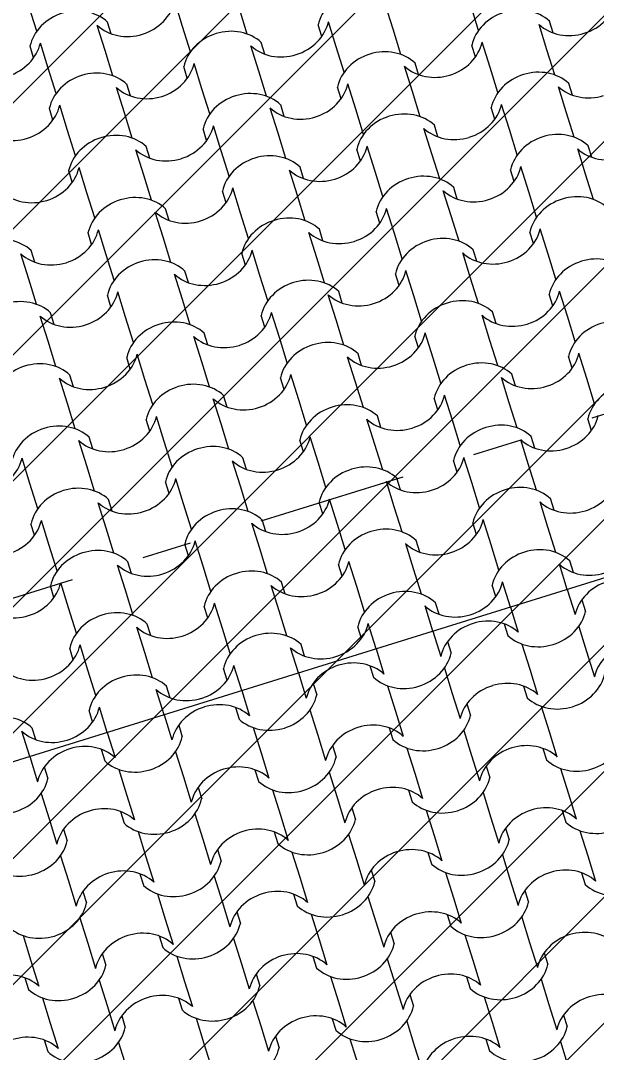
# Model space of a CAD drawing. Header units: metres. Extents: x -111189 to -108577, y -72951 to -72647.
# Drawn here: x -110188.804 to -110187.641, y -72657.528 to -72655.442 of the extents above; entities that cross this region are included whole.
import ezdxf

# ---------------------------------------------------------------- set-up
doc = ezdxf.new("R2010")
doc.units = ezdxf.units.M
doc.header["$MEASUREMENT"] = 0
doc.set_wipeout_variables(frame=1)
doc.linetypes.add('OTK - Traço Ponto CORTES_ALÇ', pattern=[0.6, 0.3, -0.15, 0, -0.15])
doc.linetypes.add('Wipeout_Contour', pattern=[1, 0, -1])
for name, color, linetype in [('00 - Cotas Implantação', 7, 'Continuous'), ('02 - PASSEIOS', 7, 'Continuous'), ('03 - COBERTURA', 7, 'Continuous'), ('07 - MUROS', 7, 'Continuous'), ('13 - IMPLANTAÇÃO (apoio).Layer Apoio', 7, 'Continuous'), ('14 - CORTES.Marcadores', 7, 'Continuous')]:
    doc.layers.add(name, color=color, linetype=linetype)
doc.styles.add('ESTILO_GERADO_2', font='malgunsl.ttf')
doc.dimstyles.new('ESTILO_GERADO__1', dxfattribs={"dimtxt": 0.15, "dimasz": 0.095, "dimexe": 0.18, "dimexo": 0.5, "dimgap": 0, "dimtad": 1, "dimzin": 0, "dimdsep": 46, "dimtxsty": 'ESTILO_GERADO_2', "dimblk": 'ARROWHEAD_2', "dimblk1": 'ARROWHEAD_2', "dimblk2": 'ARROWHEAD_2', "dimcen": 0.09, "dimclrd": 7, "dimclre": 7, "dimclrt": 7, "dimadec": 0, "dimazin": 0, "dimtfac": 1, "dimtdec": 4, "dimtmove": 0, "dimatfit": 3, "dimfxl": 1, "dimtolj": 1, "dimtzin": 0, "dimarcsym": 0})

# ---------------------------------------------------------------- blocks, each defined once
blk = doc.blocks.new('Malha_4_1', base_point=(-111170.9885, -72913.7301))
at = {"color": 254, "linetype": 'Wipeout_Contour', "lineweight": 0, "ltscale": 664729.494816}
blk.add_wipeout([(-111170.9885, -72913.7301), (-111169.5848, -72918.303), (-111163.4662, -72916.4009), (-111164.8874, -72911.8291), (-111165.9179, -72912.1735)], dxfattribs=at).dxf.layer = '07 - MUROS'
blk = doc.blocks.new('Malha_8_1', base_point=(-111182.45, -72914.5203))
at = {"color": 254, "linetype": 'Wipeout_Contour', "lineweight": 0, "ltscale": 1861428.278801215}
blk.add_wipeout([(-111182.45, -72914.5203), (-111181.1398, -72916.9324), (-111179.283, -72920.3506), (-111178.6992, -72921.4255), (-111173.1932, -72931.5618), (-111171.3979, -72934.867), (-111163.9365, -72948.6033), (-111162.5896, -72948.18), (-111170.1617, -72934.1975), (-111171.9536, -72930.8885), (-111177.4458, -72920.7467), (-111178.0283, -72919.6711), (-111179.8807, -72916.2505), (-111181.0503, -72914.0907)], dxfattribs=at).dxf.layer = '02 - PASSEIOS'
blk = doc.blocks.new('*X118', base_point=(-110957.0649, -73026.2797))
at = {"layer": '03 - COBERTURA', "color": 253, "linetype": 'Continuous', "lineweight": 9}
for p, q in [((-111164.0755, -72917.9598), (-111164.0914, -72917.9088)), ((-111164.3704, -72917.9695), (-111164.3863, -72917.9185)), ((-111163.9448, -72917.9751), (-111163.9607, -72917.9241)), ((-111163.6499, -72917.9655), (-111163.6658, -72917.9145)), ((-111163.4772, -72917.9677), (-111163.4931, -72917.9167)), ((-111164.2199, -72917.9745), (-111164.2272, -72917.951)), ((-111163.7648, -72918.0012), (-111163.7806, -72917.9502)), ((-111163.3267, -72917.9727), (-111163.334, -72917.9493)), ((-111164.2324, -72918.0086), (-111164.2482, -72917.9576)), ((-111164.0597, -72918.0108), (-111164.0755, -72917.9598)), ((-111163.7943, -72917.9801), (-111163.8016, -72917.9567)), ((-111163.6341, -72918.0165), (-111163.6499, -72917.9655)), ((-111163.3392, -72918.0068), (-111163.355, -72917.9558)), ((-111164.3472, -72918.0443), (-111164.363, -72917.9933)), ((-111163.9092, -72918.0158), (-111163.9164, -72917.9924)), ((-111163.454, -72918.0425), (-111163.4699, -72917.9915)), ((-111164.3768, -72918.0232), (-111164.384, -72917.9998)), ((-111164.2165, -72918.0596), (-111164.2324, -72918.0086)), ((-111163.9216, -72918.0499), (-111163.9375, -72917.9989)), ((-111163.7489, -72918.0522), (-111163.7648, -72918.0012)), ((-111163.4836, -72918.0215), (-111163.4909, -72917.998)), ((-111163.3233, -72918.0578), (-111163.3392, -72918.0068)), ((-111164.0364, -72918.0856), (-111164.0523, -72918.0346)), ((-111163.5984, -72918.0572), (-111163.6057, -72918.0337)), ((-111164.3313, -72918.0953), (-111164.3472, -72918.0443)), ((-111164.066, -72918.0646), (-111164.0733, -72918.0411)), ((-111163.9057, -72918.1009), (-111163.9216, -72918.0499)), ((-111163.6108, -72918.0913), (-111163.6267, -72918.0402)), ((-111163.4381, -72918.0935), (-111163.454, -72918.0425)), ((-111164.1808, -72918.1003), (-111164.1881, -72918.0768)), ((-111163.7257, -72918.127), (-111163.7415, -72918.0759)), ((-111163.2876, -72918.0985), (-111163.2949, -72918.0751)), ((-111164.1933, -72918.1344), (-111164.2091, -72918.0834)), ((-111164.0206, -72918.1366), (-111164.0364, -72918.0856)), ((-111163.7552, -72918.1059), (-111163.7625, -72918.0825)), ((-111163.595, -72918.1423), (-111163.6108, -72918.0913)), ((-111163.3001, -72918.1326), (-111163.3159, -72918.0816)), ((-111164.3081, -72918.1701), (-111164.3239, -72918.119)), ((-111163.8701, -72918.1416), (-111163.8773, -72918.1182)), ((-111163.4149, -72918.1683), (-111163.4308, -72918.1173)), ((-111164.3377, -72918.149), (-111164.3449, -72918.1256)), ((-111164.1774, -72918.1854), (-111164.1933, -72918.1344)), ((-111163.8825, -72918.1757), (-111163.8984, -72918.1247)), ((-111163.7098, -72918.178), (-111163.7257, -72918.127)), ((-111163.4445, -72918.1473), (-111163.4518, -72918.1238)), ((-111163.2842, -72918.1836), (-111163.3001, -72918.1326)), ((-111163.9973, -72918.2114), (-111164.0132, -72918.1604)), ((-111163.5593, -72918.183), (-111163.5666, -72918.1595)), ((-111164.2922, -72918.2211), (-111164.3081, -72918.1701)), ((-111164.0269, -72918.1904), (-111164.0342, -72918.1669)), ((-111163.8666, -72918.2267), (-111163.8825, -72918.1757)), ((-111163.5717, -72918.2171), (-111163.5876, -72918.166)), ((-111163.399, -72918.2193), (-111163.4149, -72918.1683)), ((-111164.1417, -72918.2261), (-111164.149, -72918.2026)), ((-111163.6866, -72918.2527), (-111163.7024, -72918.2017)), ((-111163.2485, -72918.2243), (-111163.2558, -72918.2008)), ((-111164.1542, -72918.2602), (-111164.17, -72918.2091)), ((-111163.9815, -72918.2624), (-111163.9973, -72918.2114)), ((-111163.7161, -72918.2317), (-111163.7234, -72918.2083)), ((-111163.5559, -72918.2681), (-111163.5717, -72918.2171)), ((-111163.261, -72918.2584), (-111163.2768, -72918.2074)), ((-111164.269, -72918.2958), (-111164.2848, -72918.2448)), ((-111163.8309, -72918.2674), (-111163.8382, -72918.244)), ((-111163.3758, -72918.2941), (-111163.3916, -72918.2431)), ((-111164.2985, -72918.2748), (-111164.3058, -72918.2514)), ((-111164.1383, -72918.3112), (-111164.1542, -72918.2602)), ((-111163.8434, -72918.3015), (-111163.8593, -72918.2505)), ((-111163.6707, -72918.3038), (-111163.6866, -72918.2527)), ((-111163.4054, -72918.2731), (-111163.4127, -72918.2496)), ((-111163.2451, -72918.3094), (-111163.261, -72918.2584)), ((-111163.9582, -72918.3372), (-111163.9741, -72918.2862)), ((-111163.5202, -72918.3087), (-111163.5275, -72918.2853)), ((-111164.2531, -72918.3469), (-111164.269, -72918.2958)), ((-111163.9878, -72918.3162), (-111163.9951, -72918.2927)), ((-111163.8275, -72918.3525), (-111163.8434, -72918.3015)), ((-111163.5326, -72918.3428), (-111163.5485, -72918.2918)), ((-111163.3599, -72918.3451), (-111163.3758, -72918.2941)), ((-111164.1026, -72918.3519), (-111164.1099, -72918.3284)), ((-111163.6474, -72918.3785), (-111163.6633, -72918.3275)), ((-111164.115, -72918.3859), (-111164.1309, -72918.3349)), ((-111163.9423, -72918.3882), (-111163.9582, -72918.3372)), ((-111163.677, -72918.3575), (-111163.6843, -72918.3341)), ((-111163.5168, -72918.3939), (-111163.5326, -72918.3428)), ((-111163.7918, -72918.3932), (-111163.7991, -72918.3697)), ((-111163.3367, -72918.4199), (-111163.3525, -72918.3689)), ((-111164.2594, -72918.4006), (-111164.2667, -72918.3772)), ((-111164.2299, -72918.4216), (-111164.2457, -72918.3706)), ((-111164.0992, -72918.437), (-111164.115, -72918.3859)), ((-111163.8043, -72918.4273), (-111163.8201, -72918.3763)), ((-111163.6316, -72918.4295), (-111163.6474, -72918.3785)), ((-111163.3663, -72918.3988), (-111163.3736, -72918.3754)), ((-111163.4811, -72918.4345), (-111163.4884, -72918.4111)), ((-111164.3867, -72918.4704), (-111164.4026, -72918.4194)), ((-111164.3743, -72918.4363), (-111164.3816, -72918.4128)), ((-111164.214, -72918.4727), (-111164.2299, -72918.4216)), ((-111163.9487, -72918.442), (-111163.956, -72918.4185)), ((-111163.9191, -72918.463), (-111163.935, -72918.412)), ((-111163.7884, -72918.4783), (-111163.8043, -72918.4273)), ((-111163.4935, -72918.4686), (-111163.5094, -72918.4176)), ((-111163.3208, -72918.4709), (-111163.3367, -72918.4199)), ((-111163.6083, -72918.5043), (-111163.6242, -72918.4533)), ((-111164.3708, -72918.5214), (-111164.3867, -72918.4704)), ((-111164.0759, -72918.5117), (-111164.0918, -72918.4607)), ((-111164.0635, -72918.4776), (-111164.0708, -72918.4542)), ((-111163.9032, -72918.514), (-111163.9191, -72918.463)), ((-111163.6379, -72918.4833), (-111163.6452, -72918.4598)), ((-111163.4777, -72918.5196), (-111163.4935, -72918.4686)), ((-111163.2976, -72918.5457), (-111163.3134, -72918.4946)), ((-111164.2203, -72918.5264), (-111164.2276, -72918.5029)), ((-111164.1908, -72918.5474), (-111164.2066, -72918.4964)), ((-111164.0601, -72918.5628), (-111164.0759, -72918.5117)), ((-111163.7652, -72918.5531), (-111163.781, -72918.5021)), ((-111163.7527, -72918.519), (-111163.76, -72918.4955)), ((-111163.5925, -72918.5553), (-111163.6083, -72918.5043)), ((-111163.3272, -72918.5246), (-111163.3345, -72918.5012)), ((-111163.442, -72918.5603), (-111163.4493, -72918.5369)), ((-111164.3476, -72918.5962), (-111164.3635, -72918.5452)), ((-111164.3352, -72918.5621), (-111164.3424, -72918.5386)), ((-111164.1749, -72918.5984), (-111164.1908, -72918.5474)), ((-111163.9096, -72918.5677), (-111163.9169, -72918.5443)), ((-111163.88, -72918.5888), (-111163.8959, -72918.5378)), ((-111163.7493, -72918.6041), (-111163.7652, -72918.5531)), ((-111163.4544, -72918.5944), (-111163.4703, -72918.5434)), ((-111163.2817, -72918.5967), (-111163.2976, -72918.5457)), ((-111164.3317, -72918.6472), (-111164.3476, -72918.5962)), ((-111164.0368, -72918.6375), (-111164.0527, -72918.5865)), ((-111164.0244, -72918.6034), (-111164.0317, -72918.58)), ((-111163.8641, -72918.6398), (-111163.88, -72918.5888)), ((-111163.5988, -72918.6091), (-111163.6061, -72918.5856)), ((-111163.5692, -72918.6301), (-111163.5851, -72918.5791)), ((-111163.4386, -72918.6454), (-111163.4544, -72918.5944)), ((-111163.2585, -72918.6715), (-111163.2743, -72918.6204)), ((-111164.1812, -72918.6522), (-111164.1885, -72918.6287)), ((-111164.1517, -72918.6732), (-111164.1675, -72918.6222)), ((-111164.021, -72918.6885), (-111164.0368, -72918.6375)), ((-111163.7261, -72918.6789), (-111163.7419, -72918.6279)), ((-111163.7136, -72918.6448), (-111163.7209, -72918.6213)), ((-111163.5534, -72918.6811), (-111163.5692, -72918.6301)), ((-111163.2881, -72918.6504), (-111163.2954, -72918.627)), ((-111164.3085, -72918.722), (-111164.3244, -72918.671)), ((-111164.2961, -72918.6879), (-111164.3033, -72918.6644)), ((-111164.1358, -72918.7242), (-111164.1517, -72918.6732)), ((-111163.8705, -72918.6935), (-111163.8778, -72918.6701)), ((-111163.8409, -72918.7146), (-111163.8568, -72918.6635)), ((-111163.7102, -72918.7299), (-111163.7261, -72918.6789)), ((-111163.4153, -72918.7202), (-111163.4312, -72918.6692)), ((-111163.4029, -72918.6861), (-111163.4102, -72918.6627)), ((-111163.2426, -72918.7225), (-111163.2585, -72918.6715)), ((-111164.2926, -72918.773), (-111164.3085, -72918.722)), ((-111163.9977, -72918.7633), (-111164.0136, -72918.7123)), ((-111163.9853, -72918.7292), (-111163.9926, -72918.7058)), ((-111163.825, -72918.7656), (-111163.8409, -72918.7146)), ((-111163.5597, -72918.7349), (-111163.567, -72918.7114)), ((-111163.5301, -72918.7559), (-111163.546, -72918.7049)), ((-111163.3995, -72918.7712), (-111163.4153, -72918.7202)), ((-111164.1421, -72918.778), (-111164.1494, -72918.7545)), ((-111164.1126, -72918.799), (-111164.1284, -72918.748)), ((-111163.9819, -72918.8143), (-111163.9977, -72918.7633)), ((-111163.687, -72918.8047), (-111163.7028, -72918.7536)), ((-111163.6745, -72918.7706), (-111163.6818, -72918.7471)), ((-111163.5143, -72918.8069), (-111163.5301, -72918.7559)), ((-111163.249, -72918.7762), (-111163.2562, -72918.7528)), ((-111164.2694, -72918.8478), (-111164.2853, -72918.7967)), ((-111164.257, -72918.8137), (-111164.2642, -72918.7902)), ((-111164.0967, -72918.85), (-111164.1126, -72918.799)), ((-111163.8314, -72918.8193), (-111163.8387, -72918.7959)), ((-111163.8018, -72918.8403), (-111163.8177, -72918.7893)), ((-111163.6711, -72918.8557), (-111163.687, -72918.8047)), ((-111163.3762, -72918.846), (-111163.3921, -72918.795)), ((-111163.3638, -72918.8119), (-111163.3711, -72918.7885)), ((-111164.3842, -72918.8835), (-111164.4001, -72918.8324)), ((-111164.2535, -72918.8988), (-111164.2694, -72918.8478)), ((-111163.9586, -72918.8891), (-111163.9745, -72918.8381)), ((-111163.9462, -72918.855), (-111163.9535, -72918.8316)), ((-111163.7859, -72918.8914), (-111163.8018, -72918.8403)), ((-111163.5206, -72918.8607), (-111163.5279, -72918.8372)), ((-111163.491, -72918.8817), (-111163.5069, -72918.8307)), ((-111163.3604, -72918.897), (-111163.3762, -72918.846)), ((-111164.3684, -72918.9345), (-111164.3842, -72918.8835)), ((-111164.103, -72918.9038), (-111164.1103, -72918.8803)), ((-111164.0735, -72918.9248), (-111164.0893, -72918.8738)), ((-111163.9428, -72918.9401), (-111163.9586, -72918.8891)), ((-111163.6479, -72918.9304), (-111163.6637, -72918.8794)), ((-111163.6354, -72918.8964), (-111163.6427, -72918.8729)), ((-111163.4752, -72918.9327), (-111163.491, -72918.8817)), ((-111164.2303, -72918.9736), (-111164.2462, -72918.9225)), ((-111164.2178, -72918.9395), (-111164.2251, -72918.916)), ((-111164.0576, -72918.9758), (-111164.0735, -72918.9248)), ((-111163.7923, -72918.9451), (-111163.7996, -72918.9217)), ((-111163.7627, -72918.9661), (-111163.7786, -72918.9151)), ((-111163.632, -72918.9815), (-111163.6479, -72918.9304)), ((-111163.3371, -72918.9718), (-111163.353, -72918.9208)), ((-111163.3247, -72918.9377), (-111163.332, -72918.9142)), ((-111164.3747, -72918.9882), (-111164.382, -72918.9648)), ((-111164.3451, -72919.0092), (-111164.361, -72918.9582)), ((-111164.2144, -72919.0246), (-111164.2303, -72918.9736)), ((-111163.9195, -72919.0149), (-111163.9354, -72918.9639)), ((-111163.9071, -72918.9808), (-111163.9144, -72918.9573)), ((-111163.7468, -72919.0172), (-111163.7627, -72918.9661)), ((-111163.4815, -72918.9864), (-111163.4888, -72918.963)), ((-111163.4519, -72919.0075), (-111163.4678, -72918.9565)), ((-111163.3213, -72919.0228), (-111163.3371, -72918.9718)), ((-111164.3293, -72919.0603), (-111164.3451, -72919.0092)), ((-111164.0639, -72919.0296), (-111164.0712, -72919.0061)), ((-111164.0343, -72919.0506), (-111164.0502, -72918.9996)), ((-111163.9037, -72919.0659), (-111163.9195, -72919.0149)), ((-111163.6088, -72919.0562), (-111163.6246, -72919.0052)), ((-111163.5963, -72919.0221), (-111163.6036, -72918.9987)), ((-111163.4361, -72919.0585), (-111163.4519, -72919.0075)), ((-111164.1912, -72919.0993), (-111164.207, -72919.0483)), ((-111164.1787, -72919.0652), (-111164.186, -72919.0418)), ((-111164.0185, -72919.1016), (-111164.0343, -72919.0506)), ((-111163.7532, -72919.0709), (-111163.7605, -72919.0474)), ((-111163.7236, -72919.0919), (-111163.7394, -72919.0409)), ((-111163.5929, -72919.1072), (-111163.6088, -72919.0562)), ((-111163.298, -72919.0976), (-111163.3139, -72919.0466)), ((-111163.2856, -72919.0635), (-111163.2929, -72919.04)), ((-111164.3356, -72919.114), (-111164.3429, -72919.0906)), ((-111164.306, -72919.135), (-111164.3219, -72919.084)), ((-111164.1753, -72919.1504), (-111164.1912, -72919.0993)), ((-111163.8804, -72919.1407), (-111163.8963, -72919.0897)), ((-111163.868, -72919.1066), (-111163.8753, -72919.0831)), ((-111163.7077, -72919.1429), (-111163.7236, -72919.0919)), ((-111163.4424, -72919.1122), (-111163.4497, -72919.0888)), ((-111163.4128, -72919.1333), (-111163.4287, -72919.0823)), ((-111164.2901, -72919.186), (-111164.306, -72919.135)), ((-111164.0248, -72919.1553), (-111164.0321, -72919.1319)), ((-111163.9952, -72919.1764), (-111164.0111, -72919.1254)), ((-111163.8646, -72919.1917), (-111163.8804, -72919.1407)), ((-111163.5697, -72919.182), (-111163.5855, -72919.131)), ((-111163.5572, -72919.1479), (-111163.5645, -72919.1245)), ((-111164.1521, -72919.2251), (-111164.1679, -72919.1741)), ((-111164.1396, -72919.191), (-111164.1469, -72919.1676)), ((-111163.9794, -72919.2274), (-111163.9952, -72919.1764)), ((-111163.7141, -72919.1967), (-111163.7214, -72919.1732)), ((-111163.6845, -72919.2177), (-111163.7003, -72919.1667)), ((-111164.2965, -72919.2398), (-111164.3038, -72919.2163)), ((-111164.2669, -72919.2608), (-111164.2828, -72919.2098)), ((-111164.1362, -72919.2761), (-111164.1521, -72919.2251)), ((-111163.8413, -72919.2665), (-111163.8572, -72919.2155)), ((-111163.8289, -72919.2324), (-111163.8362, -72919.2089)), ((-111164.251, -72919.3118), (-111164.2669, -72919.2608)), ((-111163.9857, -72919.2811), (-111163.993, -72919.2577)), ((-111163.9561, -72919.3022), (-111163.972, -72919.2511)), ((-111164.113, -72919.3509), (-111164.1288, -72919.2999)), ((-111164.1005, -72919.3168), (-111164.1078, -72919.2934)), ((-111164.2574, -72919.3656), (-111164.2647, -72919.3421)), ((-111164.2278, -72919.3866), (-111164.2437, -72919.3356)), ((-111164.3846, -72919.4354), (-111164.4005, -72919.3844)), ((-111164.3722, -72919.4013), (-111164.3795, -72919.3778))]:
    blk.add_line(p, q, dxfattribs=at)
for centre, major_axis, start_param, end_param in [((-111163.7125, -72917.9669), (0.0878, 0.0273), 0.466079, 2.675513), ((-111164.181, -72917.8982), (0.0883, 0.0274), 4.715365, 5.812147), ((-111163.2878, -72917.8964), (0.0883, 0.0274), 4.715365, 5.812147), ((-111164.2949, -72918.01), (0.0878, 0.0273), 0.466079, 2.675513), ((-111163.4017, -72918.0082), (0.0878, 0.0273), 0.466079, 2.675513), ((-111163.8702, -72917.9395), (0.0883, 0.0274), 4.715365, 5.812147), ((-111164.1804, -72917.898), (0.0883, 0.0274), 3.612631, 4.709413), ((-111163.9841, -72918.0513), (0.0878, 0.0273), 0.466079, 2.675513), ((-111163.2873, -72917.8962), (0.0883, 0.0274), 3.612631, 4.709413), ((-111164.4526, -72917.9826), (0.0883, 0.0274), 4.715365, 5.812147), ((-111163.5595, -72917.9808), (0.0883, 0.0274), 4.715365, 5.812147), ((-111163.8697, -72917.9393), (0.0883, 0.0274), 3.612631, 4.709413), ((-111163.6734, -72918.0927), (0.0878, 0.0273), 0.466079, 2.675513), ((-111164.1419, -72918.0239), (0.0883, 0.0274), 4.715365, 5.812147), ((-111164.2558, -72918.1358), (0.0878, 0.0273), 0.466079, 2.675513), ((-111163.5589, -72917.9807), (0.0883, 0.0274), 3.612631, 4.709413), ((-111163.3626, -72918.134), (0.0878, 0.0273), 0.466079, 2.675513), ((-111163.8311, -72918.0653), (0.0883, 0.0274), 4.715365, 5.812147), ((-111164.1413, -72918.0238), (0.0883, 0.0274), 3.612631, 4.709413), ((-111163.945, -72918.1771), (0.0878, 0.0273), 0.466079, 2.675513), ((-111163.2482, -72918.022), (0.0883, 0.0274), 3.612631, 4.709413), ((-111164.4135, -72918.1084), (0.0883, 0.0274), 4.715365, 5.812147), ((-111163.5204, -72918.1066), (0.0883, 0.0274), 4.715365, 5.812147), ((-111163.8306, -72918.0651), (0.0883, 0.0274), 3.612631, 4.709413), ((-111163.6343, -72918.2184), (0.0878, 0.0273), 0.466079, 2.675513), ((-111164.1028, -72918.1497), (0.0883, 0.0274), 4.715365, 5.812147), ((-111164.413, -72918.1082), (0.0883, 0.0274), 3.612631, 4.709413), ((-111164.2167, -72918.2616), (0.0878, 0.0273), 0.466079, 2.675513), ((-111163.5198, -72918.1065), (0.0883, 0.0274), 3.612631, 4.709413), ((-111163.3235, -72918.2598), (0.0878, 0.0273), 0.466079, 2.675513), ((-111163.792, -72918.1911), (0.0883, 0.0274), 4.715365, 5.812147), ((-111164.1022, -72918.1496), (0.0883, 0.0274), 3.612631, 4.709413), ((-111163.9059, -72918.3029), (0.0878, 0.0273), 0.466079, 2.675513), ((-111163.2091, -72918.1478), (0.0883, 0.0274), 3.612631, 4.709413), ((-111164.3744, -72918.2342), (0.0883, 0.0274), 4.715365, 5.812147), ((-111163.4812, -72918.2324), (0.0883, 0.0274), 4.715365, 5.812147), ((-111163.7915, -72918.1909), (0.0883, 0.0274), 3.612631, 4.709413), ((-111163.5952, -72918.3442), (0.0878, 0.0273), 0.466079, 2.675513), ((-111164.0637, -72918.2755), (0.0883, 0.0274), 4.715365, 5.812147), ((-111164.3739, -72918.234), (0.0883, 0.0274), 3.612631, 4.709413), ((-111164.1776, -72918.3873), (0.0878, 0.0273), 0.466079, 2.675513), ((-111163.4807, -72918.2323), (0.0883, 0.0274), 3.612631, 4.709413), ((-111163.2844, -72918.3856), (0.0878, 0.0273), 0.466079, 2.675513), ((-111163.7529, -72918.3169), (0.0883, 0.0274), 4.715365, 5.812147), ((-111164.0631, -72918.2754), (0.0883, 0.0274), 3.612631, 4.709413), ((-111163.8668, -72918.4287), (0.0878, 0.0273), 0.466079, 2.675513), ((-111163.4421, -72918.3582), (0.0883, 0.0274), 4.715365, 5.812147), ((-111164.4492, -72918.4718), (0.0878, 0.0273), 0.466079, 2.675513), ((-111164.3353, -72918.36), (0.0883, 0.0274), 4.715365, 5.812147), ((-111163.7524, -72918.3167), (0.0883, 0.0274), 3.612631, 4.709413), ((-111163.556, -72918.47), (0.0878, 0.0273), 0.466079, 2.675513), ((-111164.3348, -72918.3598), (0.0883, 0.0274), 3.612631, 4.709413), ((-111164.1385, -72918.5131), (0.0878, 0.0273), 0.466079, 2.675513), ((-111164.0246, -72918.4013), (0.0883, 0.0274), 4.715365, 5.812147), ((-111163.4416, -72918.358), (0.0883, 0.0274), 3.612631, 4.709413), ((-111163.2453, -72918.5114), (0.0878, 0.0273), 0.466079, 2.675513), ((-111163.7138, -72918.4427), (0.0883, 0.0274), 4.715365, 5.812147), ((-111164.024, -72918.4012), (0.0883, 0.0274), 3.612631, 4.709413), ((-111163.8277, -72918.5545), (0.0878, 0.0273), 0.466079, 2.675513), ((-111163.403, -72918.484), (0.0883, 0.0274), 4.715365, 5.812147), ((-111164.4101, -72918.5976), (0.0878, 0.0273), 0.466079, 2.675513), ((-111164.2962, -72918.4858), (0.0883, 0.0274), 4.715365, 5.812147), ((-111163.7133, -72918.4425), (0.0883, 0.0274), 3.612631, 4.709413), ((-111163.5169, -72918.5958), (0.0878, 0.0273), 0.466079, 2.675513), ((-111164.2957, -72918.4856), (0.0883, 0.0274), 3.612631, 4.709413), ((-111164.0994, -72918.6389), (0.0878, 0.0273), 0.466079, 2.675513), ((-111163.9855, -72918.5271), (0.0883, 0.0274), 4.715365, 5.812147), ((-111163.4025, -72918.4838), (0.0883, 0.0274), 3.612631, 4.709413), ((-111163.2062, -72918.6372), (0.0878, 0.0273), 0.466079, 2.675513), ((-111163.9849, -72918.5269), (0.0883, 0.0274), 3.612631, 4.709413), ((-111163.7886, -72918.6803), (0.0878, 0.0273), 0.466079, 2.675513), ((-111163.6747, -72918.5684), (0.0883, 0.0274), 4.715365, 5.812147), ((-111163.3639, -72918.6098), (0.0883, 0.0274), 4.715365, 5.812147), ((-111164.371, -72918.7234), (0.0878, 0.0273), 0.466079, 2.675513), ((-111164.2571, -72918.6116), (0.0883, 0.0274), 4.715365, 5.812147), ((-111163.6742, -72918.5683), (0.0883, 0.0274), 3.612631, 4.709413), ((-111163.4778, -72918.7216), (0.0878, 0.0273), 0.466079, 2.675513), ((-111164.2566, -72918.6114), (0.0883, 0.0274), 3.612631, 4.709413), ((-111164.0603, -72918.7647), (0.0878, 0.0273), 0.466079, 2.675513), ((-111163.9464, -72918.6529), (0.0883, 0.0274), 4.715365, 5.812147), ((-111163.3634, -72918.6096), (0.0883, 0.0274), 3.612631, 4.709413), ((-111163.1671, -72918.7629), (0.0878, 0.0273), 0.466079, 2.675513), ((-111163.9458, -72918.6527), (0.0883, 0.0274), 3.612631, 4.709413), ((-111163.7495, -72918.8061), (0.0878, 0.0273), 0.466079, 2.675513), ((-111163.6356, -72918.6942), (0.0883, 0.0274), 4.715365, 5.812147), ((-111164.3319, -72918.8492), (0.0878, 0.0273), 0.466079, 2.675513), ((-111164.218, -72918.7373), (0.0883, 0.0274), 4.715365, 5.812147), ((-111163.6351, -72918.6941), (0.0883, 0.0274), 3.612631, 4.709413), ((-111163.4387, -72918.8474), (0.0878, 0.0273), 0.466079, 2.675513), ((-111163.3248, -72918.7356), (0.0883, 0.0274), 4.715365, 5.812147), ((-111164.2175, -72918.7372), (0.0883, 0.0274), 3.612631, 4.709413), ((-111164.0212, -72918.8905), (0.0878, 0.0273), 0.466079, 2.675513), ((-111163.9073, -72918.7787), (0.0883, 0.0274), 4.715365, 5.812147), ((-111163.3243, -72918.7354), (0.0883, 0.0274), 3.612631, 4.709413), ((-111164.4897, -72918.8218), (0.0883, 0.0274), 4.715365, 5.812147), ((-111163.9067, -72918.7785), (0.0883, 0.0274), 3.612631, 4.709413), ((-111163.7104, -72918.9318), (0.0878, 0.0273), 0.466079, 2.675513), ((-111163.5965, -72918.82), (0.0883, 0.0274), 4.715365, 5.812147), ((-111164.2928, -72918.9749), (0.0878, 0.0273), 0.466079, 2.675513), ((-111164.1789, -72918.8631), (0.0883, 0.0274), 4.715365, 5.812147), ((-111163.596, -72918.8199), (0.0883, 0.0274), 3.612631, 4.709413), ((-111163.3996, -72918.9732), (0.0878, 0.0273), 0.466079, 2.675513), ((-111163.2857, -72918.8614), (0.0883, 0.0274), 4.715365, 5.812147), ((-111164.1784, -72918.863), (0.0883, 0.0274), 3.612631, 4.709413), ((-111163.9821, -72919.0163), (0.0878, 0.0273), 0.466079, 2.675513), ((-111163.8681, -72918.9045), (0.0883, 0.0274), 4.715365, 5.812147), ((-111163.2852, -72918.8612), (0.0883, 0.0274), 3.612631, 4.709413), ((-111164.4506, -72918.9476), (0.0883, 0.0274), 4.715365, 5.812147), ((-111163.8676, -72918.9043), (0.0883, 0.0274), 3.612631, 4.709413), ((-111163.6713, -72919.0576), (0.0878, 0.0273), 0.466079, 2.675513), ((-111163.5574, -72918.9458), (0.0883, 0.0274), 4.715365, 5.812147), ((-111164.2537, -72919.1007), (0.0878, 0.0273), 0.466079, 2.675513), ((-111164.1398, -72918.9889), (0.0883, 0.0274), 4.715365, 5.812147), ((-111163.5569, -72918.9456), (0.0883, 0.0274), 3.612631, 4.709413), ((-111163.3605, -72919.099), (0.0878, 0.0273), 0.466079, 2.675513), ((-111164.1393, -72918.9888), (0.0883, 0.0274), 3.612631, 4.709413), ((-111163.943, -72919.1421), (0.0878, 0.0273), 0.466079, 2.675513), ((-111163.829, -72919.0303), (0.0883, 0.0274), 4.715365, 5.812147), ((-111163.2461, -72918.987), (0.0883, 0.0274), 3.612631, 4.709413), ((-111164.4115, -72919.0734), (0.0883, 0.0274), 4.715365, 5.812147), ((-111163.8285, -72919.0301), (0.0883, 0.0274), 3.612631, 4.709413), ((-111163.6322, -72919.1834), (0.0878, 0.0273), 0.466079, 2.675513), ((-111163.5183, -72919.0716), (0.0883, 0.0274), 4.715365, 5.812147), ((-111164.4109, -72919.0732), (0.0883, 0.0274), 3.612631, 4.709413), ((-111164.2146, -72919.2265), (0.0878, 0.0273), 0.466079, 2.675513), ((-111164.1007, -72919.1147), (0.0883, 0.0274), 4.715365, 5.812147), ((-111163.5178, -72919.0714), (0.0883, 0.0274), 3.612631, 4.709413), ((-111164.1002, -72919.1145), (0.0883, 0.0274), 3.612631, 4.709413), ((-111163.9038, -72919.2679), (0.0878, 0.0273), 0.466079, 2.675513), ((-111163.7899, -72919.156), (0.0883, 0.0274), 4.715365, 5.812147), ((-111164.3724, -72919.1992), (0.0883, 0.0274), 4.715365, 5.812147), ((-111163.7894, -72919.1559), (0.0883, 0.0274), 3.612631, 4.709413), ((-111164.3718, -72919.199), (0.0883, 0.0274), 3.612631, 4.709413), ((-111164.1755, -72919.3523), (0.0878, 0.0273), 0.466079, 2.675513), ((-111164.0616, -72919.2405), (0.0883, 0.0274), 4.715365, 5.812147), ((-111164.0611, -72919.2403), (0.0883, 0.0274), 3.612631, 4.709413), ((-111164.4472, -72919.4368), (0.0878, 0.0273), 0.466079, 2.675513), ((-111164.3333, -72919.3249), (0.0883, 0.0274), 4.715365, 5.812147), ((-111164.3327, -72919.3248), (0.0883, 0.0274), 3.612631, 4.709413)]:
    blk.add_ellipse(centre, major_axis=major_axis, ratio=0.876216, start_param=start_param, end_param=end_param, dxfattribs=at)
blk = doc.blocks.new('Cobertura_1_1', base_point=(-111163.2146, -72915.6944))
at = {"layer": '03 - COBERTURA', "color": 253, "linetype": 'Continuous', "lineweight": 9}
for p, q in [((-111163.298, -72919.0976), (-111163.2822, -72919.1486)), ((-111163.2684, -72919.1186), (-111163.2611, -72919.1421)), ((-111163.4128, -72919.1333), (-111163.397, -72919.1843)), ((-111163.5697, -72919.182), (-111163.5538, -72919.233)), ((-111163.4253, -72919.1674), (-111163.418, -72919.1908)), ((-111163.2748, -72919.1724), (-111163.2589, -72919.2234)), ((-111163.5401, -72919.2031), (-111163.5328, -72919.2265)), ((-111163.6845, -72919.2177), (-111163.6686, -72919.2687)), ((-111163.3896, -72919.208), (-111163.3737, -72919.2591)), ((-111163.2589, -72919.2234), (-111163.2431, -72919.2744)), ((-111163.8413, -72919.2665), (-111163.8255, -72919.3175)), ((-111163.6969, -72919.2518), (-111163.6896, -72919.2753)), ((-111163.5464, -72919.2568), (-111163.5306, -72919.3078)), ((-111163.3737, -72919.2591), (-111163.3579, -72919.3101)), ((-111163.8117, -72919.2875), (-111163.8045, -72919.311)), ((-111163.9561, -72919.3022), (-111163.9403, -72919.3532)), ((-111163.6612, -72919.2925), (-111163.6454, -72919.3435)), ((-111163.5306, -72919.3078), (-111163.5147, -72919.3588)), ((-111163.3862, -72919.2932), (-111163.3789, -72919.3166)), ((-111163.501, -72919.3288), (-111163.4937, -72919.3523)), ((-111163.9686, -72919.3363), (-111163.9613, -72919.3597)), ((-111163.8181, -72919.3412), (-111163.8022, -72919.3923)), ((-111163.6454, -72919.3435), (-111163.6295, -72919.3945)), ((-111163.3505, -72919.3338), (-111163.3346, -72919.3848)), ((-111164.113, -72919.3509), (-111164.0971, -72919.4019)), ((-111164.2278, -72919.3866), (-111164.2119, -72919.4376)), ((-111164.0834, -72919.3719), (-111164.0761, -72919.3954)), ((-111163.9329, -72919.3769), (-111163.917, -72919.428)), ((-111163.6578, -72919.3776), (-111163.6505, -72919.4011)), ((-111163.5073, -72919.3826), (-111163.4915, -72919.4336)), ((-111163.3346, -72919.3848), (-111163.3188, -72919.4359)), ((-111163.8022, -72919.3923), (-111163.7864, -72919.4433)), ((-111164.2402, -72919.4207), (-111164.233, -72919.4442)), ((-111164.0897, -72919.4257), (-111164.0739, -72919.4767)), ((-111163.917, -72919.428), (-111163.9012, -72919.479)), ((-111163.7726, -72919.4133), (-111163.7654, -72919.4367)), ((-111163.6221, -72919.4183), (-111163.6063, -72919.4693)), ((-111163.4915, -72919.4336), (-111163.4756, -72919.4846)), ((-111163.3471, -72919.4189), (-111163.3398, -72919.4424)), ((-111164.3846, -72919.4354), (-111164.3688, -72919.4864)), ((-111164.3551, -72919.4564), (-111164.3478, -72919.4798)), ((-111164.2046, -72919.4614), (-111164.1887, -72919.5124)), ((-111163.9295, -72919.462), (-111163.9222, -72919.4855)), ((-111163.779, -72919.467), (-111163.7631, -72919.518)), ((-111163.6063, -72919.4693), (-111163.5904, -72919.5203)), ((-111163.4619, -72919.4546), (-111163.4546, -72919.4781)), ((-111163.3114, -72919.4596), (-111163.2955, -72919.5106)), ((-111164.0739, -72919.4767), (-111164.058, -72919.5277)), ((-111164.3614, -72919.5101), (-111164.3455, -72919.5612)), ((-111164.1887, -72919.5124), (-111164.1728, -72919.5634)), ((-111164.0443, -72919.4977), (-111164.037, -72919.5212)), ((-111163.8938, -72919.5027), (-111163.8779, -72919.5537)), ((-111163.6187, -72919.5034), (-111163.6114, -72919.5268)), ((-111163.4682, -72919.5084), (-111163.4524, -72919.5594)), ((-111163.2955, -72919.5106), (-111163.2797, -72919.5616)), ((-111163.7631, -72919.518), (-111163.7473, -72919.5691)), ((-111164.2011, -72919.5465), (-111164.1939, -72919.5699)), ((-111164.0506, -72919.5515), (-111164.0348, -72919.6025)), ((-111163.8779, -72919.5537), (-111163.8621, -72919.6048)), ((-111163.7335, -72919.5391), (-111163.7262, -72919.5625)), ((-111163.583, -72919.5441), (-111163.5672, -72919.5951)), ((-111163.308, -72919.5447), (-111163.3007, -72919.5682)), ((-111164.3455, -72919.5612), (-111164.3297, -72919.6122)), ((-111163.4524, -72919.5594), (-111163.4365, -72919.6104)), ((-111164.316, -72919.5822), (-111164.3087, -72919.6056)), ((-111164.1655, -72919.5872), (-111164.1496, -72919.6382)), ((-111163.8904, -72919.5878), (-111163.8831, -72919.6113)), ((-111163.7399, -72919.5928), (-111163.724, -72919.6438)), ((-111163.5672, -72919.5951), (-111163.5513, -72919.6461)), ((-111163.4228, -72919.5804), (-111163.4155, -72919.6039)), ((-111163.2723, -72919.5854), (-111163.2564, -72919.6364)), ((-111164.0348, -72919.6025), (-111164.0189, -72919.6535)), ((-111164.3223, -72919.6359), (-111164.3064, -72919.6869)), ((-111164.1496, -72919.6382), (-111164.1337, -72919.6892)), ((-111164.0052, -72919.6235), (-111163.9979, -72919.647)), ((-111163.8547, -72919.6285), (-111163.8388, -72919.6795)), ((-111163.5796, -72919.6292), (-111163.5723, -72919.6526)), ((-111163.4291, -72919.6342), (-111163.4133, -72919.6852)), ((-111163.2564, -72919.6364), (-111163.2406, -72919.6874)), ((-111163.724, -72919.6438), (-111163.7082, -72919.6949)), ((-111164.162, -72919.6723), (-111164.1547, -72919.6957)), ((-111164.0115, -72919.6773), (-111163.9957, -72919.7283)), ((-111163.8388, -72919.6795), (-111163.823, -72919.7305)), ((-111163.6944, -72919.6649), (-111163.6871, -72919.6883)), ((-111163.5439, -72919.6699), (-111163.5281, -72919.7209)), ((-111163.2689, -72919.6705), (-111163.2616, -72919.694)), ((-111164.3064, -72919.6869), (-111164.2906, -72919.738)), ((-111163.4133, -72919.6852), (-111163.3974, -72919.7362)), ((-111164.2769, -72919.708), (-111164.2696, -72919.7314)), ((-111164.1263, -72919.713), (-111164.1105, -72919.764)), ((-111163.8513, -72919.7136), (-111163.844, -72919.7371)), ((-111163.7008, -72919.7186), (-111163.6849, -72919.7696)), ((-111163.5281, -72919.7209), (-111163.5122, -72919.7719)), ((-111163.3837, -72919.7062), (-111163.3764, -72919.7297)), ((-111163.9957, -72919.7283), (-111163.9798, -72919.7793)), ((-111164.2832, -72919.7617), (-111164.2673, -72919.8127)), ((-111164.1105, -72919.764), (-111164.0946, -72919.815)), ((-111163.9661, -72919.7493), (-111163.9588, -72919.7728)), ((-111163.8156, -72919.7543), (-111163.7997, -72919.8053)), ((-111163.5405, -72919.755), (-111163.5332, -72919.7784)), ((-111163.39, -72919.76), (-111163.3742, -72919.811)), ((-111163.6849, -72919.7696), (-111163.6691, -72919.8206)), ((-111164.398, -72919.7974), (-111164.3821, -72919.8484)), ((-111164.1229, -72919.7981), (-111164.1156, -72919.8215)), ((-111163.9724, -72919.8031), (-111163.9566, -72919.8541)), ((-111163.7997, -72919.8053), (-111163.7839, -72919.8563)), ((-111163.6553, -72919.7907), (-111163.648, -72919.8141)), ((-111163.5048, -72919.7956), (-111163.489, -72919.8467)), ((-111164.2673, -72919.8127), (-111164.2515, -72919.8637)), ((-111163.3742, -72919.811), (-111163.3583, -72919.862)), ((-111164.3821, -72919.8484), (-111164.3663, -72919.8994)), ((-111164.2378, -72919.8338), (-111164.2305, -72919.8572)), ((-111164.0872, -72919.8388), (-111164.0714, -72919.8898)), ((-111163.8122, -72919.8394), (-111163.8049, -72919.8629)), ((-111163.6617, -72919.8444), (-111163.6458, -72919.8954)), ((-111163.489, -72919.8467), (-111163.4731, -72919.8977)), ((-111163.3446, -72919.832), (-111163.3373, -72919.8555)), ((-111163.9566, -72919.8541), (-111163.9407, -72919.9051)), ((-111164.3946, -72919.8825), (-111164.3873, -72919.906)), ((-111164.2441, -72919.8875), (-111164.2282, -72919.9385)), ((-111164.0714, -72919.8898), (-111164.0555, -72919.9408)), ((-111163.927, -72919.8751), (-111163.9197, -72919.8986)), ((-111163.7765, -72919.8801), (-111163.7606, -72919.9311)), ((-111163.5014, -72919.8808), (-111163.4941, -72919.9042)), ((-111163.3509, -72919.8857), (-111163.3351, -72919.9368)), ((-111163.6458, -72919.8954), (-111163.63, -72919.9464)), ((-111164.3589, -72919.9232), (-111164.343, -72919.9742)), ((-111164.0838, -72919.9239), (-111164.0765, -72919.9473)), ((-111163.9333, -72919.9289), (-111163.9175, -72919.9799)), ((-111163.7606, -72919.9311), (-111163.7448, -72919.9821)), ((-111163.6162, -72919.9164), (-111163.6089, -72919.9399)), ((-111163.4657, -72919.9214), (-111163.4499, -72919.9725)), ((-111164.2282, -72919.9385), (-111164.2124, -72919.9895)), ((-111163.3351, -72919.9368), (-111163.3192, -72919.9878)), ((-111164.343, -72919.9742), (-111164.3272, -72920.0252)), ((-111164.1986, -72919.9596), (-111164.1914, -72919.983)), ((-111164.0481, -72919.9645), (-111164.0323, -72920.0156)), ((-111163.7731, -72919.9652), (-111163.7658, -72919.9887)), ((-111163.6226, -72919.9702), (-111163.6067, -72920.0212)), ((-111163.4499, -72919.9725), (-111163.434, -72920.0235)), ((-111163.3055, -72919.9578), (-111163.2982, -72919.9812)), ((-111163.9175, -72919.9799), (-111163.9016, -72920.0309)), ((-111164.3555, -72920.0083), (-111164.3482, -72920.0318)), ((-111164.205, -72920.0133), (-111164.1891, -72920.0643)), ((-111164.0323, -72920.0156), (-111164.0164, -72920.0666)), ((-111163.8879, -72920.0009), (-111163.8806, -72920.0243)), ((-111163.7374, -72920.0059), (-111163.7215, -72920.0569)), ((-111163.4623, -72920.0065), (-111163.455, -72920.03)), ((-111163.3118, -72920.0115), (-111163.2959, -72920.0625)), ((-111163.6067, -72920.0212), (-111163.5908, -72920.0722))]:
    blk.add_line(p, q, dxfattribs=at)
at = {"layer": '03 - COBERTURA', "color": 7, "linetype": 'Continuous', "lineweight": 13, "flags": 128}
blk.add_lwpolyline([(-111172.3317, -72921.9058), (-111162.2572, -72918.774)], dxfattribs=at)
at = {"layer": '03 - COBERTURA', "color": 253, "linetype": 'Continuous', "lineweight": 9}
for centre, major_axis, start_param, end_param in [((-111163.1926, -72919.1592), (0.0883, 0.0274), 1.573772, 2.670554), ((-111163.4647, -72919.2439), (0.0883, 0.0274), 0.471039, 1.56782), ((-111163.3503, -72919.1319), (0.0878, 0.0273), 3.607672, 5.817106), ((-111163.4642, -72919.2437), (0.0883, 0.0274), 1.573772, 2.670554), ((-111163.1535, -72919.285), (0.0883, 0.0274), 1.573772, 2.670554), ((-111163.7364, -72919.3283), (0.0883, 0.0274), 0.471039, 1.56782), ((-111163.622, -72919.2163), (0.0878, 0.0273), 3.607672, 5.817106), ((-111163.7359, -72919.3281), (0.0883, 0.0274), 1.573772, 2.670554), ((-111163.4256, -72919.3696), (0.0883, 0.0274), 0.471039, 1.56782), ((-111163.3112, -72919.2577), (0.0878, 0.0273), 3.607672, 5.817106), ((-111163.4251, -72919.3695), (0.0883, 0.0274), 1.573772, 2.670554), ((-111164.0081, -72919.4127), (0.0883, 0.0274), 0.471039, 1.56782), ((-111163.8936, -72919.3008), (0.0878, 0.0273), 3.607672, 5.817106), ((-111164.0075, -72919.4126), (0.0883, 0.0274), 1.573772, 2.670554), ((-111163.6973, -72919.4541), (0.0883, 0.0274), 0.471039, 1.56782), ((-111163.5829, -72919.3421), (0.0878, 0.0273), 3.607672, 5.817106), ((-111163.6968, -72919.4539), (0.0883, 0.0274), 1.573772, 2.670554), ((-111164.2797, -72919.4972), (0.0883, 0.0274), 0.471039, 1.56782), ((-111164.1653, -72919.3852), (0.0878, 0.0273), 3.607672, 5.817106), ((-111163.3865, -72919.4954), (0.0883, 0.0274), 0.471039, 1.56782), ((-111163.2721, -72919.3834), (0.0878, 0.0273), 3.607672, 5.817106), ((-111164.2792, -72919.497), (0.0883, 0.0274), 1.573772, 2.670554), ((-111163.386, -72919.4953), (0.0883, 0.0274), 1.573772, 2.670554), ((-111163.9689, -72919.5385), (0.0883, 0.0274), 0.471039, 1.56782), ((-111163.8545, -72919.4266), (0.0878, 0.0273), 3.607672, 5.817106), ((-111163.9684, -72919.5384), (0.0883, 0.0274), 1.573772, 2.670554), ((-111164.4369, -72919.4697), (0.0878, 0.0273), 3.607672, 5.817106), ((-111163.6582, -72919.5799), (0.0883, 0.0274), 0.471039, 1.56782), ((-111163.5438, -72919.4679), (0.0878, 0.0273), 3.607672, 5.817106), ((-111163.6577, -72919.5797), (0.0883, 0.0274), 1.573772, 2.670554), ((-111164.2406, -72919.623), (0.0883, 0.0274), 0.471039, 1.56782), ((-111164.1262, -72919.511), (0.0878, 0.0273), 3.607672, 5.817106), ((-111163.3474, -72919.6212), (0.0883, 0.0274), 0.471039, 1.56782), ((-111163.233, -72919.5092), (0.0878, 0.0273), 3.607672, 5.817106), ((-111164.2401, -72919.6228), (0.0883, 0.0274), 1.573772, 2.670554), ((-111163.3469, -72919.6211), (0.0883, 0.0274), 1.573772, 2.670554), ((-111163.9298, -72919.6643), (0.0883, 0.0274), 0.471039, 1.56782), ((-111163.8154, -72919.5523), (0.0878, 0.0273), 3.607672, 5.817106), ((-111163.9293, -72919.6642), (0.0883, 0.0274), 1.573772, 2.670554), ((-111164.3978, -72919.5955), (0.0878, 0.0273), 3.607672, 5.817106), ((-111163.6191, -72919.7057), (0.0883, 0.0274), 0.471039, 1.56782), ((-111163.5047, -72919.5937), (0.0878, 0.0273), 3.607672, 5.817106), ((-111163.6186, -72919.7055), (0.0883, 0.0274), 1.573772, 2.670554), ((-111164.2015, -72919.7488), (0.0883, 0.0274), 0.471039, 1.56782), ((-111164.0871, -72919.6368), (0.0878, 0.0273), 3.607672, 5.817106), ((-111163.3083, -72919.747), (0.0883, 0.0274), 0.471039, 1.56782), ((-111163.1939, -72919.635), (0.0878, 0.0273), 3.607672, 5.817106), ((-111164.201, -72919.7486), (0.0883, 0.0274), 1.573772, 2.670554), ((-111163.3078, -72919.7468), (0.0883, 0.0274), 1.573772, 2.670554), ((-111163.8907, -72919.7901), (0.0883, 0.0274), 0.471039, 1.56782), ((-111163.7763, -72919.6781), (0.0878, 0.0273), 3.607672, 5.817106), ((-111163.8902, -72919.79), (0.0883, 0.0274), 1.573772, 2.670554), ((-111164.3587, -72919.7212), (0.0878, 0.0273), 3.607672, 5.817106), ((-111163.58, -72919.8315), (0.0883, 0.0274), 0.471039, 1.56782), ((-111163.4656, -72919.7195), (0.0878, 0.0273), 3.607672, 5.817106), ((-111163.5795, -72919.8313), (0.0883, 0.0274), 1.573772, 2.670554), ((-111164.1624, -72919.8746), (0.0883, 0.0274), 0.471039, 1.56782), ((-111164.048, -72919.7626), (0.0878, 0.0273), 3.607672, 5.817106), ((-111163.2692, -72919.8728), (0.0883, 0.0274), 0.471039, 1.56782), ((-111164.1619, -72919.8744), (0.0883, 0.0274), 1.573772, 2.670554), ((-111163.2687, -72919.8726), (0.0883, 0.0274), 1.573772, 2.670554), ((-111163.8516, -72919.9159), (0.0883, 0.0274), 0.471039, 1.56782), ((-111163.7372, -72919.8039), (0.0878, 0.0273), 3.607672, 5.817106), ((-111163.8511, -72919.9157), (0.0883, 0.0274), 1.573772, 2.670554), ((-111164.4341, -72919.959), (0.0883, 0.0274), 0.471039, 1.56782), ((-111164.3196, -72919.847), (0.0878, 0.0273), 3.607672, 5.817106), ((-111163.5409, -72919.9572), (0.0883, 0.0274), 0.471039, 1.56782), ((-111163.4264, -72919.8453), (0.0878, 0.0273), 3.607672, 5.817106), ((-111163.5404, -72919.9571), (0.0883, 0.0274), 1.573772, 2.670554), ((-111164.1233, -72920.0004), (0.0883, 0.0274), 0.471039, 1.56782), ((-111164.0089, -72919.8884), (0.0878, 0.0273), 3.607672, 5.817106), ((-111163.2301, -72919.9986), (0.0883, 0.0274), 0.471039, 1.56782), ((-111164.1228, -72920.0002), (0.0883, 0.0274), 1.573772, 2.670554), ((-111163.2296, -72919.9984), (0.0883, 0.0274), 1.573772, 2.670554), ((-111163.8125, -72920.0417), (0.0883, 0.0274), 0.471039, 1.56782), ((-111163.6981, -72919.9297), (0.0878, 0.0273), 3.607672, 5.817106), ((-111163.812, -72920.0415), (0.0883, 0.0274), 1.573772, 2.670554), ((-111164.2805, -72919.9728), (0.0878, 0.0273), 3.607672, 5.817106), ((-111163.5018, -72920.083), (0.0883, 0.0274), 0.471039, 1.56782), ((-111163.3873, -72919.9711), (0.0878, 0.0273), 3.607672, 5.817106), ((-111164.395, -72920.0848), (0.0883, 0.0274), 0.471039, 1.56782), ((-111163.5013, -72920.0829), (0.0883, 0.0274), 1.573772, 2.670554), ((-111163.9698, -72920.0142), (0.0878, 0.0273), 3.607672, 5.817106)]:
    blk.add_ellipse(centre, major_axis=major_axis, ratio=0.876216, start_param=start_param, end_param=end_param, dxfattribs=at)
at = {"layer": '03 - COBERTURA', "color": 7, "linetype": 'Continuous', "lineweight": 13}
blk.add_blockref('*X118', (-110957.0649, -73026.2797), dxfattribs=at)
blk = doc.blocks.new('ARROWHEAD_2')
at = {"color": 0, "linetype": 'Continuous', "lineweight": 0}
for p, q in [((-0.378, -0.655), (0.378, 0.655)), ((0, 0), (-1, 0))]:
    blk.add_line(p, q, dxfattribs=at)
blk = doc.blocks.new('*D3286')
at = {"layer": '00 - Cotas Implantação', "color": 7, "linetype": 'Continuous', "lineweight": -2, "transparency": 16777216}
for p, q in [((-110187.7773, -72653.3434), (-110188.0195, -72652.5641)), ((-110188.0568, -72652.7642), (-110192.5868, -72654.1724)), ((-110197.5678, -72655.7208), (-110192.9747, -72654.293)), ((-110197.4697, -72656.3564), (-110197.712, -72655.5772))]:
    blk.add_line(p, q, dxfattribs=at)
at = {"layer": 'Defpoints', "color": 0, "linetype": 'Continuous', "transparency": 16777216}
for p in [(-110187.6288, -72653.8209), (-110197.6586, -72655.749), (-110197.3213, -72656.8339)]:
    blk.add_point(p, dxfattribs=at)
at = {"layer": '00 - Cotas Implantação', "color": 7, "linetype": 'Continuous', "lineweight": -2, "transparency": 16777216, "xscale": 0.095, "yscale": 0.095, "zscale": 0.095}
for p, rotation in [((-110187.9661, -72652.736), 17.26850926959923), ((-110197.6586, -72655.749), 197.2685092695993)]:
    blk.add_blockref('ARROWHEAD_2', p, dxfattribs=dict(at, rotation=rotation))
at = {"layer": '00 - Cotas Implantação', "color": 7, "linetype": 'Continuous', "lineweight": 5, "transparency": 16777216, "insert": (-110192.7807, -72654.2327), "char_height": 0.15, "attachment_point": 5, "rotation": 17.2685, "style": 'ESTILO_GERADO_2'}
blk.add_mtext('\\A1;10.15', dxfattribs=at)
blk = doc.blocks.new('Plano de Corte_2_1', base_point=(-111155.9912, -72916.4958))
at = {"layer": '14 - CORTES.Marcadores', "color": 7, "linetype": 'OTK - Traço Ponto CORTES_ALÇ', "lineweight": 5}
blk.add_line((-111156.2777, -72916.5848), (-111177.2627, -72923.1083), dxfattribs=at)

msp = doc.modelspace()

# ---------------------------------------------------------------- block references
at = {"layer": '07 - MUROS', "color": 7, "lineweight": 13}
msp.add_blockref('Malha_4_1', (-110195.3899, -72651.2242), dxfattribs=at)

# ---------------------------------------------------------------- next in the draw order: block references
at = {"layer": '02 - PASSEIOS', "color": 7, "lineweight": 13}
msp.add_blockref('Malha_8_1', (-110206.8514, -72652.0145), dxfattribs=at)

# ---------------------------------------------------------------- next in the draw order: hatches: boundary and pattern name
at = {"layer": '13 - IMPLANTAÇÃO (apoio).Layer Apoio', "linetype": 'Continuous', "lineweight": 13}
h = msp.add_hatch(dxfattribs=at)
h.set_pattern_fill('MASONRY_BLOCK_0001', color=134, style=0, pattern_type=2)
h.set_pattern_definition([(45, (-110190.99825, -72660.07814), (-0.1272792, 0.1272792), [])])
h.paths.add_polyline_path([(-110197.3213, -72656.8339), (-110195.7629, -72661.8473), (-110195.5233, -72661.7728), (-110194.1281, -72666.2609), (-110184.6752, -72663.3224), (-110187.6288, -72653.8209)])

# ---------------------------------------------------------------- next in the draw order: block references
at = {"layer": '03 - COBERTURA', "color": 7, "linetype": 'Continuous', "lineweight": 13}
msp.add_blockref('Cobertura_1_1', (-110187.616, -72653.1886), dxfattribs=at)
at = {"layer": '14 - CORTES.Marcadores', "color": 7, "lineweight": 5}
msp.add_blockref('Plano de Corte_2_1', (-110180.3926, -72653.9899), dxfattribs=at)

# ---------------------------------------------------------------- next in the draw order: dimensions: what is measured, and where the dimension line sits
at = {"layer": '00 - Cotas Implantação', "color": 7, "linetype": 'Continuous', "lineweight": 5}
dim = msp.add_linear_dim(base=(-110197.6586, -72655.749), p1=(-110187.6288, -72653.8209), p2=(-110197.3213, -72656.8339), angle=197.2685, dimstyle='ESTILO_GERADO__1', dxfattribs=at)
dim.commit()
dim.dimension.update_dxf_attribs({"geometry": '*D3286', "text_midpoint": (-110192.7807, -72654.2327), "dimtype": 160, "text_rotation": 17.2685})

doc.saveas('drawing.dxf')
